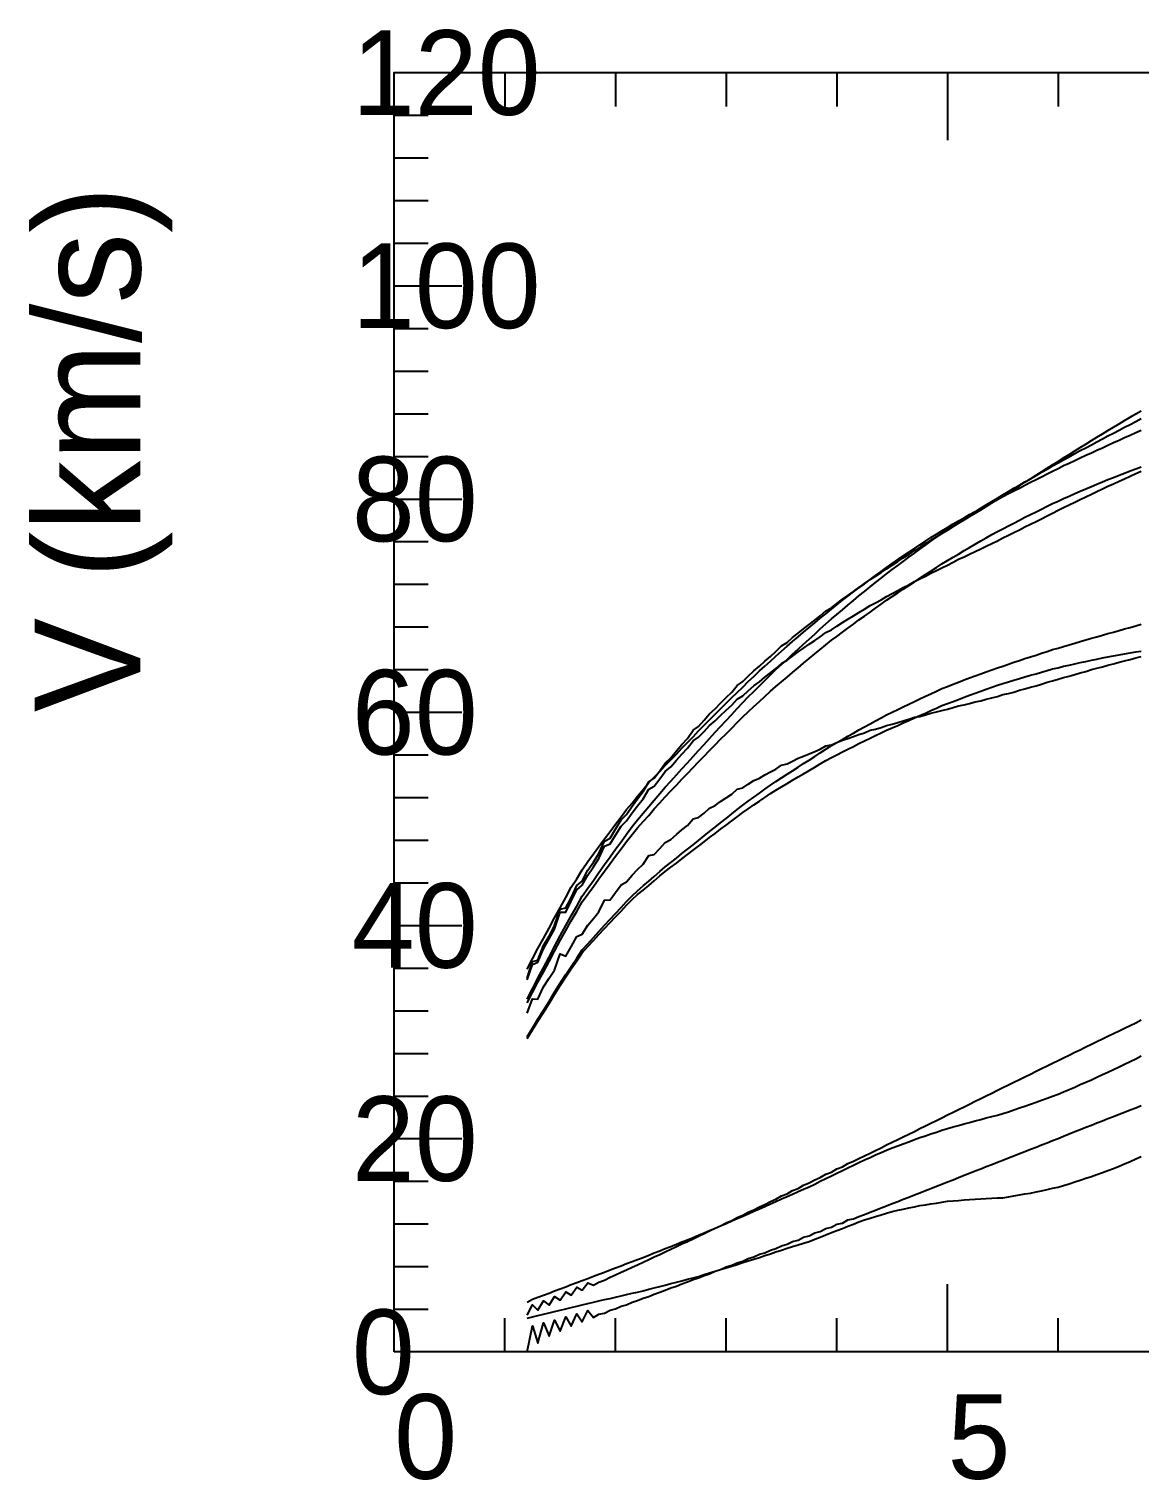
# Model space of a CAD drawing. Extents: x -35 to 179, y -35 to 147.
# Drawn here: x -34.5 to 70.5, y -12.1 to 125.1 of the extents above; entities that cross this region are included whole.
import ezdxf

# ---------------------------------------------------------------- set-up
doc = ezdxf.new("R2010")
doc.units = 0

msp = doc.modelspace()

# ---------------------------------------------------------------- linework, layer by layer
at = {"color": 0}
for p, q in [((10.47, 120.96), (10.47, 117.76)), ((20.93, 120.96), (20.93, 117.76)), ((31.4, 120.96), (31.4, 117.76)), ((41.86, 120.96), (41.86, 117.76)), ((52.33, 120.96), (52.33, 114.56)), ((62.79, 120.96), (62.79, 117.76)), ((0, 116.93), (3.2, 116.93)), ((0, 112.9), (3.2, 112.9)), ((0, 108.86), (3.2, 108.86)), ((0, 104.83), (3.2, 104.83)), ((0, 100.8), (6.4, 100.8)), ((0, 96.77), (3.2, 96.77)), ((0, 92.74), (3.2, 92.74)), ((0, 88.7), (3.2, 88.7)), ((0, 84.67), (3.2, 84.67)), ((0, 80.64), (6.4, 80.64)), ((0, 76.61), (3.2, 76.61)), ((0, 72.58), (3.2, 72.58)), ((0, 68.54), (3.2, 68.54)), ((0, 64.51), (3.2, 64.51)), ((0, 60.48), (6.4, 60.48)), ((0, 56.45), (3.2, 56.45)), ((0, 52.42), (3.2, 52.42)), ((0, 48.38), (3.2, 48.38)), ((0, 44.35), (3.2, 44.35)), ((0, 40.32), (6.4, 40.32)), ((0, 36.29), (3.2, 36.29)), ((0, 32.26), (3.2, 32.26)), ((0, 28.22), (3.2, 28.22)), ((0, 24.19), (3.2, 24.19)), ((0, 20.16), (6.4, 20.16)), ((0, 16.13), (3.2, 16.13)), ((0, 12.1), (3.2, 12.1)), ((0, 8.06), (3.2, 8.06)), ((52.33, 0), (52.33, 6.4)), ((0, 4.03), (3.2, 4.03)), ((10.47, 0), (10.47, 3.2)), ((20.93, 0), (20.93, 3.2)), ((31.4, 0), (31.4, 3.2)), ((41.86, 0), (41.86, 3.2)), ((62.79, 0), (62.79, 3.2))]:
    msp.add_line(p, q, dxfattribs=at)
msp.add_lwpolyline([(0, 0), (0, 120.96), (179.2, 120.96), (179.2, 0)], close=True, dxfattribs=at)
at = {"color": 3}
for points in [[(12.56, 35.34), (13.08, 36.9), (13.6, 37.05), (14.13, 38.42), (14.65, 39.3), (15.17, 40.31), (15.7, 41.87), (16.22, 41.97), (16.74, 42.94), (17.27, 44.11), (17.79, 44.51), (18.31, 45.55), (18.84, 46.3), (19.36, 47.11), (19.88, 48.3), (20.41, 48.57), (20.93, 49.41), (21.45, 50.29), (21.98, 50.8), (22.5, 51.59), (23.02, 52.28), (23.55, 52.97), (24.07, 53.9), (24.59, 54.25), (25.12, 54.95), (25.64, 55.67), (26.16, 56.17), (26.69, 56.82), (27.21, 57.42), (27.73, 58.01), (28.26, 58.77), (28.78, 59.13), (29.3, 59.73), (29.83, 60.34), (30.35, 60.8), (30.87, 61.35), (31.4, 61.88), (31.92, 62.39), (32.44, 63.02), (32.97, 63.37), (33.49, 63.88), (34.01, 64.4), (34.54, 64.83), (35.06, 65.3), (35.58, 65.76), (36.1, 66.21), (36.63, 66.75), (37.15, 67.08), (37.67, 67.53), (38.2, 67.97), (38.72, 68.37), (39.24, 68.78), (39.77, 69.19), (40.29, 69.58), (40.81, 70.06), (41.34, 70.36), (41.86, 70.77), (42.38, 71.16), (42.91, 71.53), (43.43, 71.89), (43.95, 72.26), (44.48, 72.62), (45, 73.03), (45.52, 73.33), (46.05, 73.69), (46.57, 74.05), (47.09, 74.39), (47.62, 74.73), (48.14, 75.07), (48.66, 75.4), (49.19, 75.77), (49.71, 76.07), (50.23, 76.4), (50.76, 76.74), (51.28, 77.06), (51.8, 77.38), (52.33, 77.7), (52.85, 78.03), (53.37, 78.37), (53.9, 78.66), (54.42, 78.99), (54.94, 79.31), (55.47, 79.63), (55.99, 79.94), (56.51, 80.27), (57.04, 80.58), (57.56, 80.93), (58.08, 81.23), (58.61, 81.56), (59.13, 81.9), (59.65, 82.23), (60.17, 82.55), (60.7, 82.88), (61.22, 83.21), (61.74, 83.56), (62.27, 83.87), (62.79, 84.2), (63.31, 84.54), (63.84, 84.86), (64.36, 85.18), (64.88, 85.51), (65.41, 85.83), (65.93, 86.17), (66.45, 86.48), (66.98, 86.79), (67.5, 87.12), (68.02, 87.43), (68.55, 87.75), (69.07, 88.06), (69.59, 88.37), (70.12, 88.69), (70.64, 88.99)], [(12.56, 35.17), (13.08, 36.63), (13.6, 36.84), (14.13, 38.11), (14.65, 39.05), (15.17, 39.97), (15.7, 41.59), (16.22, 41.58), (16.74, 42.6), (17.27, 43.69), (17.79, 44.13), (18.31, 45.08), (18.84, 45.87), (19.36, 46.64), (19.88, 47.82), (20.41, 48.05), (20.93, 48.87), (21.45, 49.72), (21.98, 50.2), (22.5, 50.96), (23.02, 51.63), (23.55, 52.28), (24.07, 53.19), (24.59, 53.5), (25.12, 54.17), (25.64, 54.87), (26.16, 55.32), (26.69, 55.94), (27.21, 56.51), (27.73, 57.07), (28.26, 57.79), (28.78, 58.11), (29.3, 58.67), (29.83, 59.24), (30.35, 59.66), (30.87, 60.18), (31.4, 60.66), (31.92, 61.14), (32.44, 61.72), (32.97, 62.04), (33.49, 62.5), (34.01, 62.98), (34.54, 63.36), (35.06, 63.79), (35.58, 64.21), (36.1, 64.61), (36.63, 65.1), (37.15, 65.39), (37.67, 65.79), (38.2, 66.19), (38.72, 66.53), (39.24, 66.9), (39.77, 67.25), (40.29, 67.61), (40.81, 68.02), (41.34, 68.28), (41.86, 68.62), (42.38, 68.97), (42.91, 69.27), (43.43, 69.59), (43.95, 69.91), (44.48, 70.22), (45, 70.57), (45.52, 70.81), (46.05, 71.12), (46.57, 71.42), (47.09, 71.7), (47.62, 71.98), (48.14, 72.26), (48.66, 72.54), (49.19, 72.85), (49.71, 73.08), (50.23, 73.35), (50.76, 73.63), (51.28, 73.89), (51.8, 74.14), (52.33, 74.4), (52.85, 74.66), (53.37, 74.95), (53.9, 75.17), (54.42, 75.43), (54.94, 75.69), (55.47, 75.94), (55.99, 76.19), (56.51, 76.44), (57.04, 76.7), (57.56, 76.98), (58.08, 77.21), (58.61, 77.47), (59.13, 77.74), (59.65, 78), (60.17, 78.26), (60.7, 78.52), (61.22, 78.78), (61.74, 79.06), (62.27, 79.31), (62.79, 79.57), (63.31, 79.83), (63.84, 80.09), (64.36, 80.34), (64.88, 80.59), (65.41, 80.84), (65.93, 81.11), (66.45, 81.35), (66.98, 81.59), (67.5, 81.84), (68.02, 82.09), (68.55, 82.32), (69.07, 82.56), (69.59, 82.8), (70.12, 83.05), (70.64, 83.27)], [(12.56, 3.47), (13.08, 4.44), (13.6, 3.94), (14.13, 4.84), (14.65, 4.41), (15.17, 5.25), (15.7, 4.89), (16.22, 5.68), (16.74, 5.36), (17.27, 6.11), (17.79, 5.83), (18.31, 6.54), (18.84, 6.31), (19.36, 6.59), (19.88, 6.79), (20.41, 7.06), (20.93, 7.27), (21.45, 7.53), (21.98, 7.75), (22.5, 8.01), (23.02, 8.24), (23.55, 8.49), (24.07, 8.72), (24.59, 8.97), (25.12, 9.21), (25.64, 9.46), (26.16, 9.71), (26.69, 9.95), (27.21, 10.2), (27.73, 10.44), (28.26, 10.7), (28.78, 10.93), (29.3, 11.2), (29.83, 11.43), (30.35, 11.7), (30.87, 11.92), (31.4, 12.2), (31.92, 12.43), (32.44, 12.71), (32.97, 12.93), (33.49, 13.21), (34.01, 13.43), (34.54, 13.72), (35.06, 13.94), (35.58, 14.23), (36.1, 14.44), (36.63, 14.74), (37.15, 14.95), (37.67, 15.25), (38.2, 15.46), (38.72, 15.76), (39.24, 15.97), (39.77, 16.27), (40.29, 16.48), (40.81, 16.79), (41.34, 16.99), (41.86, 17.3), (42.38, 17.5), (42.91, 17.81), (43.43, 18.02), (43.95, 18.28), (44.48, 18.53), (45, 18.79), (45.52, 19.04), (46.05, 19.3), (46.57, 19.56), (47.09, 19.82), (47.62, 20.08), (48.14, 20.34), (48.66, 20.59), (49.19, 20.85), (49.71, 21.11), (50.23, 21.37), (50.76, 21.63), (51.28, 21.88), (51.8, 22.14), (52.33, 22.4), (52.85, 22.66), (53.37, 22.92), (53.9, 23.18), (54.42, 23.43), (54.94, 23.69), (55.47, 23.95), (55.99, 24.21), (56.51, 24.47), (57.04, 24.73), (57.56, 24.99), (58.08, 25.24), (58.61, 25.5), (59.13, 25.76), (59.65, 26.01), (60.17, 26.27), (60.7, 26.53), (61.22, 26.79), (61.74, 27.04), (62.27, 27.3), (62.79, 27.55), (63.31, 27.81), (63.84, 28.06), (64.36, 28.33), (64.88, 28.57), (65.41, 28.84), (65.93, 29.08), (66.45, 29.35), (66.98, 29.59), (67.5, 29.86), (68.02, 30.1), (68.55, 30.37), (69.07, 30.61), (69.59, 30.87), (70.12, 31.12), (70.64, 31.38)]]:
    msp.add_lwpolyline(points, dxfattribs=at)
at = {"color": 4}
for points in [[(12.56, 33.34), (13.08, 34.34), (13.6, 35.33), (14.13, 36.31), (14.65, 37.32), (15.17, 38.33), (15.7, 39.34), (16.22, 40.31), (16.74, 41.23), (17.27, 42.15), (17.79, 43.08), (18.31, 43.83), (18.84, 44.58), (19.36, 45.33), (19.88, 46.07), (20.41, 46.81), (20.93, 47.53), (21.45, 48.24), (21.98, 48.96), (22.5, 49.67), (23.02, 50.31), (23.55, 50.93), (24.07, 51.55), (24.59, 52.17), (25.12, 52.79), (25.64, 53.38), (26.16, 53.97), (26.69, 54.55), (27.21, 55.13), (27.73, 55.71), (28.26, 56.28), (28.78, 56.86), (29.3, 57.43), (29.83, 58), (30.35, 58.58), (30.87, 59.14), (31.4, 59.7), (31.92, 60.26), (32.44, 60.82), (32.97, 61.39), (33.49, 61.92), (34.01, 62.44), (34.54, 62.97), (35.06, 63.49), (35.58, 64.01), (36.1, 64.51), (36.63, 64.99), (37.15, 65.48), (37.67, 65.96), (38.2, 66.44), (38.72, 66.92), (39.24, 67.39), (39.77, 67.87), (40.29, 68.35), (40.81, 68.83), (41.34, 69.31), (41.86, 69.73), (42.38, 70.17), (42.91, 70.61), (43.43, 71.05), (43.95, 71.48), (44.48, 71.91), (45, 72.32), (45.52, 72.75), (46.05, 73.16), (46.57, 73.58), (47.09, 73.97), (47.62, 74.36), (48.14, 74.74), (48.66, 75.13), (49.19, 75.51), (49.71, 75.9), (50.23, 76.27), (50.76, 76.65), (51.28, 77.03), (51.8, 77.4), (52.33, 77.74), (52.85, 78.08), (53.37, 78.42), (53.9, 78.76), (54.42, 79.1), (54.94, 79.43), (55.47, 79.76), (55.99, 80.08), (56.51, 80.41), (57.04, 80.73), (57.56, 81.02), (58.08, 81.34), (58.61, 81.65), (59.13, 81.95), (59.65, 82.27), (60.17, 82.56), (60.7, 82.87), (61.22, 83.17), (61.74, 83.47), (62.27, 83.78), (62.79, 84.06), (63.31, 84.34), (63.84, 84.64), (64.36, 84.93), (64.88, 85.22), (65.41, 85.49), (65.93, 85.77), (66.45, 86.05), (66.98, 86.33), (67.5, 86.6), (68.02, 86.88), (68.55, 87.15), (69.07, 87.42), (69.59, 87.7), (70.12, 87.97), (70.64, 88.24)], [(12.56, 33.01), (13.08, 33.98), (13.6, 34.95), (14.13, 35.91), (14.65, 36.9), (15.17, 37.9), (15.7, 38.89), (16.22, 39.84), (16.74, 40.74), (17.27, 41.64), (17.79, 42.55), (18.31, 43.28), (18.84, 44.01), (19.36, 44.73), (19.88, 45.45), (20.41, 46.17), (20.93, 46.86), (21.45, 47.55), (21.98, 48.25), (22.5, 48.93), (23.02, 49.55), (23.55, 50.14), (24.07, 50.73), (24.59, 51.33), (25.12, 51.92), (25.64, 52.48), (26.16, 53.04), (26.69, 53.59), (27.21, 54.15), (27.73, 54.7), (28.26, 55.24), (28.78, 55.78), (29.3, 56.32), (29.83, 56.85), (30.35, 57.4), (30.87, 57.92), (31.4, 58.45), (31.92, 58.98), (32.44, 59.5), (32.97, 60.03), (33.49, 60.53), (34.01, 61.01), (34.54, 61.5), (35.06, 61.98), (35.58, 62.46), (36.1, 62.92), (36.63, 63.36), (37.15, 63.81), (37.67, 64.25), (38.2, 64.69), (38.72, 65.13), (39.24, 65.56), (39.77, 65.99), (40.29, 66.42), (40.81, 66.85), (41.34, 67.28), (41.86, 67.65), (42.38, 68.04), (42.91, 68.44), (43.43, 68.82), (43.95, 69.2), (44.48, 69.57), (45, 69.94), (45.52, 70.32), (46.05, 70.69), (46.57, 71.06), (47.09, 71.41), (47.62, 71.76), (48.14, 72.11), (48.66, 72.45), (49.19, 72.8), (49.71, 73.15), (50.23, 73.49), (50.76, 73.83), (51.28, 74.17), (51.8, 74.51), (52.33, 74.82), (52.85, 75.13), (53.37, 75.44), (53.9, 75.76), (54.42, 76.07), (54.94, 76.36), (55.47, 76.67), (55.99, 76.97), (56.51, 77.27), (57.04, 77.56), (57.56, 77.83), (58.08, 78.1), (58.61, 78.37), (59.13, 78.64), (59.65, 78.92), (60.17, 79.17), (60.7, 79.43), (61.22, 79.69), (61.74, 79.95), (62.27, 80.21), (62.79, 80.44), (63.31, 80.68), (63.84, 80.92), (64.36, 81.15), (64.88, 81.39), (65.41, 81.6), (65.93, 81.82), (66.45, 82.04), (66.98, 82.26), (67.5, 82.47), (68.02, 82.68), (68.55, 82.88), (69.07, 83.09), (69.59, 83.29), (70.12, 83.49), (70.64, 83.68)], [(12.56, 4.71), (13.08, 4.97), (13.6, 5.17), (14.13, 5.36), (14.65, 5.56), (15.17, 5.76), (15.7, 5.96), (16.22, 6.16), (16.74, 6.36), (17.27, 6.56), (17.79, 6.76), (18.31, 6.95), (18.84, 7.16), (19.36, 7.35), (19.88, 7.55), (20.41, 7.75), (20.93, 7.94), (21.45, 8.14), (21.98, 8.34), (22.5, 8.54), (23.02, 8.73), (23.55, 8.93), (24.07, 9.14), (24.59, 9.35), (25.12, 9.56), (25.64, 9.76), (26.16, 9.97), (26.69, 10.18), (27.21, 10.39), (27.73, 10.6), (28.26, 10.81), (28.78, 11.02), (29.3, 11.25), (29.83, 11.48), (30.35, 11.7), (30.87, 11.93), (31.4, 12.15), (31.92, 12.38), (32.44, 12.61), (32.97, 12.84), (33.49, 13.06), (34.01, 13.29), (34.54, 13.52), (35.06, 13.76), (35.58, 13.99), (36.1, 14.23), (36.63, 14.46), (37.15, 14.69), (37.67, 14.92), (38.2, 15.15), (38.72, 15.37), (39.24, 15.61), (39.77, 15.86), (40.29, 16.13), (40.81, 16.38), (41.34, 16.64), (41.86, 16.9), (42.38, 17.16), (42.91, 17.4), (43.43, 17.66), (43.95, 17.91), (44.48, 18.17), (45, 18.39), (45.52, 18.62), (46.05, 18.85), (46.57, 19.07), (47.09, 19.3), (47.62, 19.49), (48.14, 19.68), (48.66, 19.87), (49.19, 20.07), (49.71, 20.26), (50.23, 20.43), (50.76, 20.6), (51.28, 20.77), (51.8, 20.95), (52.33, 21.12), (52.85, 21.27), (53.37, 21.41), (53.9, 21.55), (54.42, 21.7), (54.94, 21.85), (55.47, 21.98), (55.99, 22.12), (56.51, 22.26), (57.04, 22.39), (57.56, 22.53), (58.08, 22.7), (58.61, 22.88), (59.13, 23.06), (59.65, 23.24), (60.17, 23.42), (60.7, 23.61), (61.22, 23.8), (61.74, 23.99), (62.27, 24.18), (62.79, 24.37), (63.31, 24.59), (63.84, 24.82), (64.36, 25.04), (64.88, 25.27), (65.41, 25.49), (65.93, 25.73), (66.45, 25.96), (66.98, 26.21), (67.5, 26.44), (68.02, 26.69), (68.55, 26.94), (69.07, 27.2), (69.59, 27.46), (70.12, 27.72), (70.64, 27.98)]]:
    msp.add_lwpolyline(points, dxfattribs=at)
at = {"color": 6}
for points in [[(12.56, 36.2), (13.08, 37.17), (13.6, 38.14), (14.13, 39.1), (14.65, 40.07), (15.17, 41.04), (15.7, 42), (16.22, 42.97), (16.74, 43.93), (17.27, 44.73), (17.79, 45.58), (18.31, 46.36), (18.84, 47.08), (19.36, 47.79), (19.88, 48.51), (20.41, 49.2), (20.93, 49.89), (21.45, 50.58), (21.98, 51.27), (22.5, 51.89), (23.02, 52.54), (23.55, 53.18), (24.07, 53.82), (24.59, 54.34), (25.12, 54.88), (25.64, 55.43), (26.16, 55.98), (26.69, 56.52), (27.21, 57.07), (27.73, 57.61), (28.26, 58.16), (28.78, 58.71), (29.3, 59.25), (29.83, 59.77), (30.35, 60.29), (30.87, 60.81), (31.4, 61.33), (31.92, 61.86), (32.44, 62.36), (32.97, 62.86), (33.49, 63.37), (34.01, 63.87), (34.54, 64.38), (35.06, 64.84), (35.58, 65.31), (36.1, 65.79), (36.63, 66.26), (37.15, 66.73), (37.67, 67.17), (38.2, 67.61), (38.72, 68.05), (39.24, 68.5), (39.77, 68.94), (40.29, 69.36), (40.81, 69.79), (41.34, 70.21), (41.86, 70.64), (42.38, 71.06), (42.91, 71.45), (43.43, 71.85), (43.95, 72.25), (44.48, 72.65), (45, 73.04), (45.52, 73.42), (46.05, 73.79), (46.57, 74.17), (47.09, 74.54), (47.62, 74.92), (48.14, 75.27), (48.66, 75.62), (49.19, 75.97), (49.71, 76.31), (50.23, 76.66), (50.76, 76.99), (51.28, 77.31), (51.8, 77.63), (52.33, 77.96), (52.85, 78.28), (53.37, 78.57), (53.9, 78.86), (54.42, 79.16), (54.94, 79.45), (55.47, 79.74), (55.99, 80.02), (56.51, 80.3), (57.04, 80.59), (57.56, 80.87), (58.08, 81.15), (58.61, 81.42), (59.13, 81.68), (59.65, 81.95), (60.17, 82.22), (60.7, 82.48), (61.22, 82.74), (61.74, 83.01), (62.27, 83.27), (62.79, 83.53), (63.31, 83.8), (63.84, 84.04), (64.36, 84.28), (64.88, 84.53), (65.41, 84.77), (65.93, 85.01), (66.45, 85.25), (66.98, 85.49), (67.5, 85.73), (68.02, 85.97), (68.55, 86.21), (69.07, 86.45), (69.59, 86.68), (70.12, 86.92), (70.64, 87.16)], [(12.56, 3.19), (13.08, 3.32), (13.6, 3.44), (14.13, 3.57), (14.65, 3.69), (15.17, 3.82), (15.7, 3.94), (16.22, 4.07), (16.74, 4.2), (17.27, 4.32), (17.79, 4.45), (18.31, 4.57), (18.84, 4.7), (19.36, 4.82), (19.88, 4.94), (20.41, 5.06), (20.93, 5.18), (21.45, 5.3), (21.98, 5.42), (22.5, 5.54), (23.02, 5.66), (23.55, 5.78), (24.07, 5.92), (24.59, 6.05), (25.12, 6.19), (25.64, 6.32), (26.16, 6.45), (26.69, 6.59), (27.21, 6.73), (27.73, 6.87), (28.26, 7.01), (28.78, 7.14), (29.3, 7.31), (29.83, 7.47), (30.35, 7.63), (30.87, 7.79), (31.4, 7.95), (31.92, 8.11), (32.44, 8.27), (32.97, 8.44), (33.49, 8.6), (34.01, 8.76), (34.54, 8.93), (35.06, 9.11), (35.58, 9.28), (36.1, 9.45), (36.63, 9.62), (37.15, 9.79), (37.67, 9.95), (38.2, 10.11), (38.72, 10.28), (39.24, 10.44), (39.77, 10.65), (40.29, 10.86), (40.81, 11.07), (41.34, 11.28), (41.86, 11.48), (42.38, 11.68), (42.91, 11.88), (43.43, 12.08), (43.95, 12.28), (44.48, 12.48), (45, 12.64), (45.52, 12.8), (46.05, 12.96), (46.57, 13.12), (47.09, 13.28), (47.62, 13.39), (48.14, 13.5), (48.66, 13.61), (49.19, 13.72), (49.71, 13.83), (50.23, 13.91), (50.76, 13.99), (51.28, 14.07), (51.8, 14.16), (52.33, 14.24), (52.85, 14.28), (53.37, 14.32), (53.9, 14.36), (54.42, 14.4), (54.94, 14.44), (55.47, 14.47), (55.99, 14.5), (56.51, 14.52), (57.04, 14.55), (57.56, 14.57), (58.08, 14.65), (58.61, 14.75), (59.13, 14.84), (59.65, 14.93), (60.17, 15.02), (60.7, 15.13), (61.22, 15.24), (61.74, 15.36), (62.27, 15.47), (62.79, 15.58), (63.31, 15.73), (63.84, 15.9), (64.36, 16.07), (64.88, 16.24), (65.41, 16.41), (65.93, 16.59), (66.45, 16.78), (66.98, 16.97), (67.5, 17.16), (68.02, 17.35), (68.55, 17.56), (69.07, 17.79), (69.59, 18.01), (70.12, 18.24), (70.64, 18.46)]]:
    msp.add_lwpolyline(points, dxfattribs=at)
at = {"color": 1}
msp.add_lwpolyline([(12.56, 29.79), (13.08, 30.62), (13.6, 31.45), (14.13, 32.27), (14.65, 33.13), (15.17, 34), (15.7, 34.87), (16.22, 35.68), (16.74, 36.45), (17.27, 37.23), (17.79, 38), (18.31, 38.59), (18.84, 39.17), (19.36, 39.76), (19.88, 40.34), (20.41, 40.91), (20.93, 41.46), (21.45, 42.02), (21.98, 42.57), (22.5, 43.13), (23.02, 43.6), (23.55, 44.05), (24.07, 44.51), (24.59, 44.96), (25.12, 45.42), (25.64, 45.85), (26.16, 46.27), (26.69, 46.69), (27.21, 47.11), (27.73, 47.53), (28.26, 47.95), (28.78, 48.36), (29.3, 48.78), (29.83, 49.2), (30.35, 49.61), (30.87, 50.03), (31.4, 50.44), (31.92, 50.86), (32.44, 51.27), (32.97, 51.68), (33.49, 52.07), (34.01, 52.45), (34.54, 52.83), (35.06, 53.21), (35.58, 53.59), (36.1, 53.94), (36.63, 54.28), (37.15, 54.62), (37.67, 54.95), (38.2, 55.29), (38.72, 55.63), (39.24, 55.96), (39.77, 56.3), (40.29, 56.65), (40.81, 56.99), (41.34, 57.33), (41.86, 57.61), (42.38, 57.91), (42.91, 58.21), (43.43, 58.51), (43.95, 58.82), (44.48, 59.1), (45, 59.38), (45.52, 59.67), (46.05, 59.95), (46.57, 60.23), (47.09, 60.49), (47.62, 60.74), (48.14, 60.99), (48.66, 61.24), (49.19, 61.49), (49.71, 61.74), (50.23, 61.99), (50.76, 62.23), (51.28, 62.47), (51.8, 62.72), (52.33, 62.92), (52.85, 63.13), (53.37, 63.33), (53.9, 63.53), (54.42, 63.74), (54.94, 63.93), (55.47, 64.12), (55.99, 64.31), (56.51, 64.5), (57.04, 64.69), (57.56, 64.85), (58.08, 65.02), (58.61, 65.2), (59.13, 65.37), (59.65, 65.55), (60.17, 65.71), (60.7, 65.88), (61.22, 66.05), (61.74, 66.23), (62.27, 66.4), (62.79, 66.54), (63.31, 66.7), (63.84, 66.86), (64.36, 67.02), (64.88, 67.18), (65.41, 67.32), (65.93, 67.47), (66.45, 67.62), (66.98, 67.77), (67.5, 67.92), (68.02, 68.06), (68.55, 68.2), (69.07, 68.35), (69.59, 68.5), (70.12, 68.66), (70.64, 68.79)], dxfattribs=at)
at = {"color": 2}
for points in [[(12.56, 29.79), (13.08, 30.62), (13.6, 31.45), (14.13, 32.27), (14.65, 33.13), (15.17, 34), (15.7, 34.87), (16.22, 35.68), (16.74, 36.45), (17.27, 37.23), (17.79, 38), (18.31, 38.59), (18.84, 39.17), (19.36, 39.76), (19.88, 40.34), (20.41, 40.91), (20.93, 41.46), (21.45, 42.02), (21.98, 42.57), (22.5, 43.13), (23.02, 43.6), (23.55, 44.05), (24.07, 44.51), (24.59, 44.96), (25.12, 45.42), (25.64, 45.85), (26.16, 46.27), (26.69, 46.69), (27.21, 47.11), (27.73, 47.53), (28.26, 47.95), (28.78, 48.36), (29.3, 48.78), (29.83, 49.2), (30.35, 49.61), (30.87, 50.03), (31.4, 50.44), (31.92, 50.86), (32.44, 51.27), (32.97, 51.68), (33.49, 52.07), (34.01, 52.45), (34.54, 52.83), (35.06, 53.21), (35.58, 53.59), (36.1, 53.94), (36.63, 54.28), (37.15, 54.62), (37.67, 54.95), (38.2, 55.29), (38.72, 55.63), (39.24, 55.96), (39.77, 56.3), (40.29, 56.65), (40.81, 56.99), (41.34, 57.33), (41.86, 57.61), (42.38, 57.91), (42.91, 58.21), (43.43, 58.51), (43.95, 58.82), (44.48, 59.1), (45, 59.38), (45.52, 59.67), (46.05, 59.95), (46.57, 60.23), (47.09, 60.49), (47.62, 60.74), (48.14, 60.99), (48.66, 61.24), (49.19, 61.49), (49.71, 61.74), (50.23, 61.99), (50.76, 62.23), (51.28, 62.47), (51.8, 62.72), (52.33, 62.92), (52.85, 63.13), (53.37, 63.33), (53.9, 63.53), (54.42, 63.74), (54.94, 63.93), (55.47, 64.12), (55.99, 64.31), (56.51, 64.5), (57.04, 64.69), (57.56, 64.85), (58.08, 65.02), (58.61, 65.2), (59.13, 65.37), (59.65, 65.55), (60.17, 65.71), (60.7, 65.88), (61.22, 66.05), (61.74, 66.23), (62.27, 66.4), (62.79, 66.54), (63.31, 66.7), (63.84, 66.86), (64.36, 67.02), (64.88, 67.18), (65.41, 67.32), (65.93, 67.47), (66.45, 67.62), (66.98, 67.77), (67.5, 67.92), (68.02, 68.06), (68.55, 68.2), (69.07, 68.35), (69.59, 68.5), (70.12, 68.66), (70.64, 68.79)], [(12.56, 32.01), (13.08, 33.37), (13.6, 33.36), (14.13, 34.52), (14.65, 35.32), (15.17, 36.09), (15.7, 37.65), (16.22, 37.4), (16.74, 38.3), (17.27, 39.27), (17.79, 39.51), (18.31, 40.34), (18.84, 40.99), (19.36, 41.62), (19.88, 42.71), (20.41, 42.73), (20.93, 43.42), (21.45, 44.15), (21.98, 44.45), (22.5, 45.08), (23.02, 45.61), (23.55, 46.12), (24.07, 46.93), (24.59, 47.04), (25.12, 47.58), (25.64, 48.15), (26.16, 48.44), (26.69, 48.93), (27.21, 49.36), (27.73, 49.77), (28.26, 50.39), (28.78, 50.53), (29.3, 50.95), (29.83, 51.4), (30.35, 51.66), (30.87, 52.04), (31.4, 52.39), (31.92, 52.72), (32.44, 53.2), (32.97, 53.34), (33.49, 53.67), (34.01, 54.03), (34.54, 54.25), (35.06, 54.55), (35.58, 54.83), (36.1, 55.1), (36.63, 55.47), (37.15, 55.59), (37.67, 55.86), (38.2, 56.14), (38.72, 56.32), (39.24, 56.56), (39.77, 56.78), (40.29, 57), (40.81, 57.29), (41.34, 57.4), (41.86, 57.62), (42.38, 57.84), (42.91, 57.99), (43.43, 58.18), (43.95, 58.36), (44.48, 58.54), (45, 58.77), (45.52, 58.87), (46.05, 59.04), (46.57, 59.23), (47.09, 59.36), (47.62, 59.51), (48.14, 59.66), (48.66, 59.81), (49.19, 60.01), (49.71, 60.09), (50.23, 60.24), (50.76, 60.4), (51.28, 60.51), (51.8, 60.65), (52.33, 60.78), (52.85, 60.92), (53.37, 61.09), (53.9, 61.17), (54.42, 61.31), (54.94, 61.45), (55.47, 61.57), (55.99, 61.7), (56.51, 61.83), (57.04, 61.97), (57.56, 62.14), (58.08, 62.24), (58.61, 62.39), (59.13, 62.55), (59.65, 62.69), (60.17, 62.84), (60.7, 62.99), (61.22, 63.14), (61.74, 63.32), (62.27, 63.44), (62.79, 63.6), (63.31, 63.76), (63.84, 63.9), (64.36, 64.05), (64.88, 64.19), (65.41, 64.34), (65.93, 64.51), (66.45, 64.63), (66.98, 64.78), (67.5, 64.93), (68.02, 65.07), (68.55, 65.2), (69.07, 65.34), (69.59, 65.48), (70.12, 65.63), (70.64, 65.75)], [(12.56, 0), (13.08, 2.46), (13.6, 0.82), (14.13, 2.73), (14.65, 1.47), (15.17, 3), (15.7, 1.97), (16.22, 3.3), (16.74, 2.42), (17.27, 3.61), (17.79, 2.85), (18.31, 3.92), (18.84, 3.26), (19.36, 3.55), (19.88, 3.66), (20.41, 3.93), (20.93, 4.06), (21.45, 4.31), (21.98, 4.46), (22.5, 4.69), (23.02, 4.86), (23.55, 5.07), (24.07, 5.25), (24.59, 5.45), (25.12, 5.65), (25.64, 5.84), (26.16, 6.04), (26.69, 6.22), (27.21, 6.44), (27.73, 6.61), (28.26, 6.83), (28.78, 7), (29.3, 7.23), (29.83, 7.39), (30.35, 7.63), (30.87, 7.79), (31.4, 8.03), (31.92, 8.19), (32.44, 8.43), (32.97, 8.58), (33.49, 8.83), (34.01, 8.97), (34.54, 9.23), (35.06, 9.37), (35.58, 9.63), (36.1, 9.77), (36.63, 10.04), (37.15, 10.17), (37.67, 10.44), (38.2, 10.57), (38.72, 10.85), (39.24, 10.97), (39.77, 11.25), (40.29, 11.37), (40.81, 11.66), (41.34, 11.78), (41.86, 12.07), (42.38, 12.18), (42.91, 12.47), (43.43, 12.59), (43.95, 12.8), (44.48, 13), (45, 13.21), (45.52, 13.41), (46.05, 13.62), (46.57, 13.82), (47.09, 14.03), (47.62, 14.23), (48.14, 14.43), (48.66, 14.64), (49.19, 14.84), (49.71, 15.05), (50.23, 15.25), (50.76, 15.46), (51.28, 15.66), (51.8, 15.87), (52.33, 16.08), (52.85, 16.28), (53.37, 16.49), (53.9, 16.7), (54.42, 16.9), (54.94, 17.11), (55.47, 17.31), (55.99, 17.52), (56.51, 17.73), (57.04, 17.93), (57.56, 18.14), (58.08, 18.35), (58.61, 18.55), (59.13, 18.76), (59.65, 18.96), (60.17, 19.17), (60.7, 19.37), (61.22, 19.59), (61.74, 19.78), (62.27, 20), (62.79, 20.19), (63.31, 20.41), (63.84, 20.6), (64.36, 20.83), (64.88, 21.02), (65.41, 21.24), (65.93, 21.43), (66.45, 21.65), (66.98, 21.84), (67.5, 22.07), (68.02, 22.25), (68.55, 22.48), (69.07, 22.66), (69.59, 22.87), (70.12, 23.08), (70.64, 23.28)]]:
    msp.add_lwpolyline(points, dxfattribs=at)
at = {"color": 5}
msp.add_lwpolyline([(12.56, 29.62), (13.08, 30.44), (13.6, 31.26), (14.13, 32.08), (14.65, 32.93), (15.17, 33.79), (15.7, 34.65), (16.22, 35.45), (16.74, 36.21), (17.27, 36.97), (17.79, 37.74), (18.31, 38.32), (18.84, 38.89), (19.36, 39.46), (19.88, 40.04), (20.41, 40.59), (20.93, 41.14), (21.45, 41.68), (21.98, 42.23), (22.5, 42.77), (23.02, 43.23), (23.55, 43.67), (24.07, 44.11), (24.59, 44.55), (25.12, 45), (25.64, 45.41), (26.16, 45.82), (26.69, 46.22), (27.21, 46.63), (27.73, 47.03), (28.26, 47.43), (28.78, 47.83), (29.3, 48.23), (29.83, 48.63), (30.35, 49.02), (30.87, 49.42), (31.4, 49.81), (31.92, 50.2), (32.44, 50.6), (32.97, 50.99), (33.49, 51.36), (34.01, 51.71), (34.54, 52.07), (35.06, 52.42), (35.58, 52.78), (36.1, 53.11), (36.63, 53.42), (37.15, 53.73), (37.67, 54.05), (38.2, 54.36), (38.72, 54.67), (39.24, 54.98), (39.77, 55.29), (40.29, 55.6), (40.81, 55.9), (41.34, 56.21), (41.86, 56.46), (42.38, 56.72), (42.91, 56.99), (43.43, 57.25), (43.95, 57.52), (44.48, 57.77), (45, 58.02), (45.52, 58.28), (46.05, 58.53), (46.57, 58.79), (47.09, 59.01), (47.62, 59.24), (48.14, 59.48), (48.66, 59.71), (49.19, 59.94), (49.71, 60.17), (50.23, 60.4), (50.76, 60.64), (51.28, 60.87), (51.8, 61.1), (52.33, 61.29), (52.85, 61.49), (53.37, 61.69), (53.9, 61.89), (54.42, 62.09), (54.94, 62.28), (55.47, 62.47), (55.99, 62.66), (56.51, 62.85), (57.04, 63.04), (57.56, 63.19), (58.08, 63.35), (58.61, 63.51), (59.13, 63.67), (59.65, 63.83), (60.17, 63.97), (60.7, 64.12), (61.22, 64.27), (61.74, 64.42), (62.27, 64.57), (62.79, 64.69), (63.31, 64.82), (63.84, 64.94), (64.36, 65.07), (64.88, 65.19), (65.41, 65.29), (65.93, 65.4), (66.45, 65.51), (66.98, 65.61), (67.5, 65.72), (68.02, 65.81), (68.55, 65.9), (69.07, 66), (69.59, 66.09), (70.12, 66.19), (70.64, 66.26)], dxfattribs=at)

# ---------------------------------------------------------------- texts
at = {"color": 0}
for s, p in [('120', (-4, 116.96)), ('100', (-4, 96.8)), ('80', (-4, 76.64)), ('60', (-4, 56.48)), ('40', (-4, 36.32)), ('20', (-4, 16.16)), ('0', (-4, -4)), ('0', (0, -12)), ('5', (52.33, -12))]:
    msp.add_text(s, height=8, dxfattribs=at).set_placement(p)
msp.add_text('V (km/s)', height=10, rotation=90, dxfattribs=at).set_placement((-24, 60.48))

doc.saveas('drawing.dxf')
